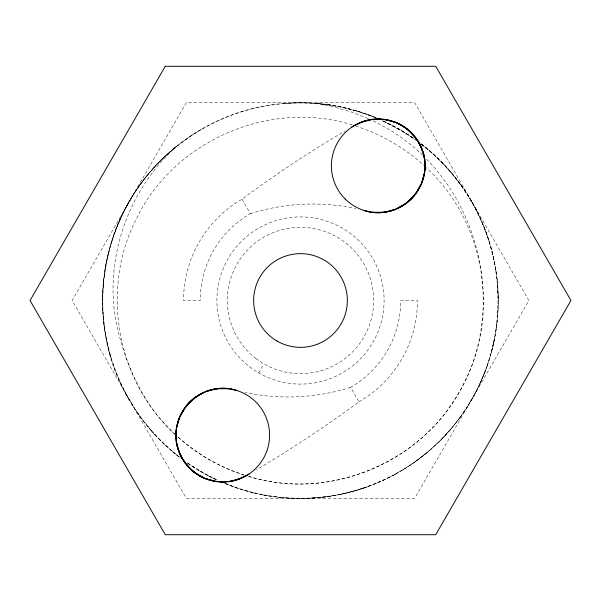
<?xml version="1.0" encoding="UTF-8"?>
<svg xmlns="http://www.w3.org/2000/svg" width="601" height="601" viewBox="0 0 601 601"><rect width="100%" height="100%" fill="white"/><g stroke="black" fill="none" stroke-linecap="round" stroke-linejoin="round"><path stroke-width="0.45" stroke-dasharray="3 2.25" d="M498.049 308.884L498.094 294.302L497.087 279.773M497.756 313.707L498.161 299.125L497.508 284.581M102.523 297.367L103.282 282.801L105.13 268.354L108.037 254.088M496.914 323.406L498.034 308.869M496.268 328.199L497.733 313.684M487.171 365.919L491.438 351.983L494.713 337.807L496.892 323.391M493.714 342.532L496.246 328.176M491.438 351.983L494.691 337.785M493.691 342.517C485.465 380.523 465.783 415.854 437.844 442.899M108.06 254.103L111.989 240.062M112.011 240.084C131.056 179.676 180.909 130.349 241.459 111.809M487.148 365.904L481.867 379.486L475.579 392.626L468.344 405.262M479.823 383.866L485.458 370.441M116.977 226.389L122.942 213.107L129.869 200.291M258.708 372.89L262.539 366.114M460.193 417.334L468.322 405.247M460.171 417.319C445.822 436.927 427.837 453.763 407.493 467.03M441.329 439.511L451.163 428.761M176.138 146.727L176.581 146.374C128.975 189.225 104.672 256.447 115.67 319.755C124.106 362.463 142.49 404.533 175.041 434.395M169.031 152.737C99.789 212.228 81.969 321.212 128.99 399.567M403.346 469.576L415.509 461.56L427.033 452.651L437.866 442.914M173.118 149.213L176.581 146.374M175.913 146.914C127.825 185.491 99.909 247.432 102.703 309.019A197.752 197.376 -71.1 0 0 111.501 359.616M415.486 461.538L427.01 452.628M177.423 145.66L189.165 137.043L201.508 129.305M394.962 474.459L407.516 467.045M390.635 476.698L403.361 469.599M394.985 474.474C373.567 485.931 350.18 493.669 326.088 496.869M377.443 482.866L390.658 476.721M363.83 488.05L377.466 482.888M368.443 486.457L354.598 490.964L340.451 494.443M363.853 488.065C336.192 497.282 306.6 500.498 277.617 497.215M241.437 111.794C269.316 103.274 298.99 100.75 327.876 104.769M335.674 495.359L321.257 497.433L306.705 498.417M326.11 496.884L311.588 498.229L297.029 498.522L282.485 497.741M284.281 103.5L298.825 102.846L313.384 103.274M368.09 118.607L352.614 112.372L333.81 106.895L314.443 103.312C335.606 104.807 356.446 109.9 376.091 117.894M314.443 103.312L315.495 103.387M317.163 103.53C337.341 105.295 357.279 110.081 375.963 117.924M268.038 495.893L282.508 497.756M263.223 495.014L277.639 497.23M327.853 104.747L342.217 107.324L356.325 110.922M253.765 492.985L268.061 495.908M263.246 495.029L249.024 491.761L235.104 487.464L222.393 482.498M352.186 124.925C269.564 98.947 172.975 141.227 136.029 219.56C100.269 289.592 116.759 381.447 175.079 434.29M248.559 476.36C329.611 502.038 424.449 461.703 462.635 385.827C500.731 315.615 485.292 221.634 426.252 167.709M253.787 493.008L239.746 489.041L223.564 482.949M244.231 475.008C218.817 466.939 195.205 453.124 175.747 434.891M248.529 476.338C323.623 499.874 411.189 467.586 453.47 401.295C503.653 327.222 487.674 220.424 425.681 158.326M356.303 110.907L370.141 115.557M355.597 126.067C380.779 133.933 404.142 147.47 423.652 165.215M244.231 475.143C218.854 466.864 195.302 453.139 175.717 434.989M370.118 115.542L376.016 118.021M212.769 478.111L216.938 479.989M382.634 120.884L401.784 130.808L415.697 140.041M208.404 475.879L217.457 480.214M382.567 120.763L401.844 130.845L413.856 138.628M383.543 121.177L396.547 127.803L409.011 135.345L415.682 140.093M373.116 120.936C391.168 129.741 408.117 141.055 422.48 155.133M199.953 471.184L212.792 478.126M208.427 475.894L195.768 468.637L186.708 462.53M187.685 463.333L199.975 471.199M176.025 454.604L180.42 457.902M421.759 144.608C440.886 159.167 456.722 177.671 469.449 197.984M172.254 451.479L180.142 457.699M421.669 144.39C437.468 156.756 451.396 171.458 462.898 187.903L464.22 189.848A197.737 197.376 37.9 0 1 489.184 241.767A197.939 197.466 -77.9 0 0 469.426 198.007M420.858 143.767L432.096 153.075L442.599 163.171M165.042 445.04L176.048 454.626M172.277 451.501L161.504 441.652L151.512 431.06M154.788 434.696L165.065 445.063M442.576 163.149L452.335 174.005L461.237 185.529M154.81 434.718L145.322 423.63L136.705 411.888L128.967 399.552M151.535 431.075L142.324 419.761L133.985 407.809L126.556 395.285M461.215 185.514C478.133 209.268 489.732 236.696 495.044 265.372M242.015 199.201L250.362 213.655A100.284 100.284 0 0 0 200.216 300.5L183.523 300.5A116.977 116.977 0 0 1 242.015 199.201A1193.045 1193.045 0 0 1 345.124 130.92M358.985 401.799A116.977 116.977 0 0 0 417.477 300.5L400.784 300.5A100.284 100.284 0 0 1 350.638 387.344L358.985 401.799A1193.045 1193.045 0 0 1 255.876 470.08M126.578 395.3L120.072 382.244L114.558 368.766L110.051 354.913M489.191 241.76L493.038 255.838L495.817 270.134M110.073 354.936L106.58 340.775L104.153 326.411L102.794 311.911M491.888 251.128L495.021 265.357L497.11 279.788M495.795 270.112L497.53 284.596L498.184 299.148M102.501 297.345L102.816 311.927M350.638 387.344A206.564 206.564 0 0 1 245.238 392.423M250.362 213.655A206.564 206.564 0 0 1 355.762 208.577M420.903 143.586A197.782 197.782 0 0 1 224.812 483.227M217.194 479.883A197.782 197.782 0 0 1 186.806 462.334M180.097 457.414A197.782 197.782 0 0 1 376.188 117.773M383.806 121.117A197.782 197.782 0 0 1 414.194 138.666M186.31 102.718L72.12 300.5L186.31 498.282L414.69 498.282L528.88 300.5L414.69 102.718L186.31 102.718M249.61 366.82A83.592 83.592 0 0 0 383.378 311.408A83.592 83.592 0 0 0 268.512 223.271A83.592 83.592 0 0 0 249.61 366.82M255.966 358.542A73.157 73.157 0 0 0 373.033 310.048A73.157 73.157 0 0 0 272.501 232.91A73.157 73.157 0 0 0 255.966 358.542"/><path stroke-width="0.9" d="M176.183 430.812L176.131 438.67M424.817 170.188L424.869 162.33M176.469 428.205L179.188 418.078M424.531 172.795L421.812 182.922M176.303 429.061L179.241 418.093M421.759 182.907L424.697 171.939M185.146 407.418L179.466 417.252L185.093 407.388M415.854 193.582L421.534 183.748L415.907 193.612M186.738 405.344L189.623 402.054L195.686 397.043M414.262 195.656L411.377 198.946L405.314 203.957M186.813 405.427L194.228 398.012L204.062 392.34M414.187 195.573L406.772 202.988L396.938 208.66M403.864 204.933L396.968 208.712M197.136 396.067L204.032 392.288M351.593 127.134A1193.045 1193.045 0 0 1 354.838 125.256L359.548 122.935M241.452 478.065L246.162 475.744A1193.045 1193.045 0 0 0 249.407 473.866M354.838 125.256L366.129 120.576L369.57 119.892M246.162 475.744L234.871 480.424L231.43 481.108M394.526 209.659L390.38 211.071L381.748 212.438M206.474 391.341L210.62 389.929L219.252 388.562M395.338 209.328L384.37 212.266L372.139 212.266L374.761 212.438M205.662 391.672L216.63 388.734L228.861 388.734L226.239 388.562M375.633 119.148L380.876 119.148M380.005 212.551L376.511 212.551M220.995 388.449L224.489 388.449M225.367 481.852L220.124 481.852M363.552 210.395A206.564 206.564 0 0 1 366.129 211.071C401.844 221.521 436.303 183.004 421.812 148.725M237.448 390.605A206.564 206.564 0 0 1 234.871 389.929C199.156 379.479 164.697 417.995 179.188 452.275M386.946 119.892L396.179 122.544L384.37 119.381L372.139 119.381L360.33 122.544C376.046 116.294 395.052 118.908 408.087 129.816M366.129 211.071L370.426 211.92M230.574 389.08L234.871 389.929M214.054 481.108L204.821 478.456L216.63 481.619L228.861 481.619L240.67 478.456C224.954 484.707 205.948 482.092 192.913 471.184M396.968 122.935L401.678 125.256L411.377 132.701L414.84 136.645M204.032 478.065L199.322 475.744L189.623 468.299L186.16 464.355M396.938 122.98L406.772 128.659L414.803 136.69M204.062 478.02L194.228 472.341L186.197 464.31M410.062 131.544L418.822 142.399L421.143 147.11M190.938 469.456L182.178 458.601L179.857 453.89M415.907 138.035L418.822 142.399L423.502 153.698L424.531 158.852M185.093 462.965L182.178 458.601L177.498 447.302L176.469 442.148M415.854 138.065L421.098 147.14M179.902 453.86L185.146 462.935M421.759 148.74L424.697 159.708M176.303 441.292L179.241 452.26M424.697 162.33L424.697 170.188M176.303 430.812L176.303 438.67M165.275 66.283L30.05 300.5L165.275 534.717L435.725 534.717L570.95 300.5L435.725 66.283L165.275 66.283M277.076 341.067A46.84 46.84 0 0 0 347.34 300.5A46.84 46.84 0 0 0 277.076 259.933A46.84 46.84 0 0 0 277.076 341.067M193.545 471.808A46.84 46.84 0 0 0 269.068 442.148A46.84 46.84 0 0 0 205.625 391.574A46.84 46.84 0 0 0 193.545 471.808M345.132 198.946A46.84 46.84 0 0 0 423.502 177.949A46.84 46.84 0 0 0 366.129 120.576A46.84 46.84 0 0 0 345.132 198.946"/></g></svg>
